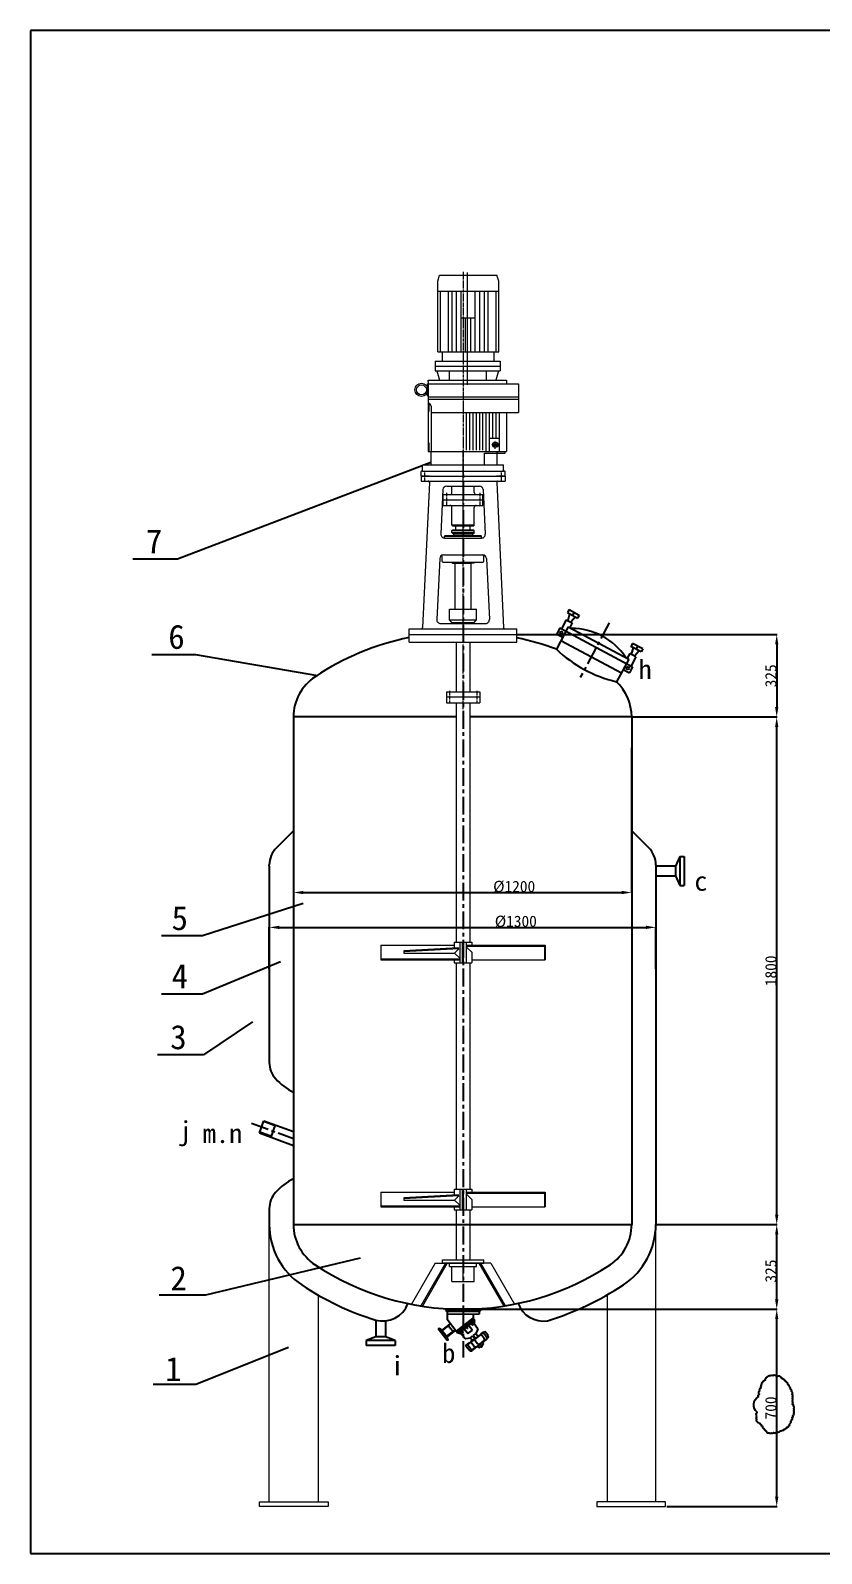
# Model space of a CAD drawing. Header units: millimetres. Extents: x -13091 to -5453, y 283 to 5687.
# Drawn here: x -13091 to -10284, y 286 to 5687 of the extents above; entities that cross this region are included whole.
import ezdxf

# ---------------------------------------------------------------- set-up
doc = ezdxf.new("R2010")
doc.units = ezdxf.units.MM
doc.set_wipeout_variables(frame=1)
for name, pattern in [('ACAD_ISO10W100', [18, 12, -3, 0, -3]), ('CENTERX2', [101.6, 63.5, -12.7, 12.7, -12.7]), ('点画线', [18, 12, -2, 2, -2])]:
    doc.linetypes.add(name, pattern=pattern)
for name, color, linetype, lineweight in [('EB0', 7, 'Continuous', 35), ('中心线', 4, 'ACAD_ISO10W100', 18), ('中心线层', 1, '点画线', 18), ('细实线层', 7, 'Continuous', 18)]:
    doc.layers.add(name, color=color, linetype=linetype, lineweight=lineweight)
for name, color, linetype in [('图层1', 2, 'Continuous'), ('点划线', 1, 'CENTERX2'), ('细实线', 7, 'Continuous')]:
    doc.layers.add(name, color=color, linetype=linetype)
doc.dimstyles.new('ISO-25', dxfattribs={"dimtxt": 40, "dimasz": 35, "dimexe": 1.25, "dimexo": 0.625, "dimtad": 1, "dimtxsty": 'Standard', "dimcen": 2.5, "dimadec": 0, "dimazin": 0, "dimtfac": 1, "dimtmove": 0, "dimatfit": 3, "dimfxl": 0, "dimarcsym": 0})
pattern_1 = [(294.605025, (2215.4328, 1975.408), (0.72167718, 0.33048618), [])]

# ---------------------------------------------------------------- blocks, each defined once
blk = doc.blocks.new('*D26')
at = {"color": 0, "lineweight": -2, "transparency": 16777216}
for p, q in [((-12243.6, 2357.9), (-12243.6, 2507.9)), ((-12208.6, 2506.6), (-10907.1, 2506.6)), ((-10872.1, 2360), (-10872.1, 2507.9))]:
    blk.add_line(p, q, dxfattribs=at)
at = {"color": 0, "transparency": 16777216}
for points in [[(-12208.6, 2512.5), (-12208.6, 2500.8), (-12243.6, 2506.6)], [(-10907.1, 2512.5), (-10907.1, 2500.8), (-10872.1, 2506.6)]]:
    blk.add_solid(points, dxfattribs=at)
at = {"layer": 'Defpoints', "color": 0, "transparency": 16777216}
for p in [(-10872.1, 2506.6), (-12243.6, 2357.2), (-10872.1, 2359.4)]:
    blk.add_point(p, dxfattribs=at)
at = {"color": 0, "transparency": 16777216, "insert": (-11368.9, 2527.3), "char_height": 40, "attachment_point": 5}
blk.add_mtext('%%C1300', dxfattribs=at)
blk = doc.blocks.new('*D27')
at = {"color": 0, "lineweight": -2, "transparency": 16777216}
for p, q in [((-10957.8, 3143.8), (-10957.8, 2629)), ((-12157.9, 2748.3), (-12157.9, 2629)), ((-12122.9, 2630.3), (-10992.8, 2630.3))]:
    blk.add_line(p, q, dxfattribs=at)
at = {"color": 0, "transparency": 16777216}
for points in [[(-12122.9, 2636.1), (-12122.9, 2624.5), (-12157.9, 2630.3)], [(-10992.8, 2636.1), (-10992.8, 2624.5), (-10957.8, 2630.3)]]:
    blk.add_solid(points, dxfattribs=at)
at = {"layer": 'Defpoints', "color": 0, "transparency": 16777216}
for p in [(-10957.8, 3144.4), (-12157.9, 2748.9), (-10957.8, 2630.3)]:
    blk.add_point(p, dxfattribs=at)
at = {"color": 0, "transparency": 16777216, "insert": (-11374.7, 2650.9), "char_height": 40, "attachment_point": 5}
blk.add_mtext('%%C1200', dxfattribs=at)
blk = doc.blocks.new('*D25')
at = {"color": 0, "lineweight": -2, "transparency": 16777216}
for p, q in [((-11364.6, 3544.7), (-10441.8, 3544.7)), ((-10443, 3509.7), (-10443, 3287.6)), ((-10956.1, 3252.6), (-10441.8, 3252.6))]:
    blk.add_line(p, q, dxfattribs=at)
at = {"color": 0, "transparency": 16777216}
for points in [[(-10448.9, 3509.7), (-10437.2, 3509.7), (-10443, 3544.7)], [(-10448.9, 3287.6), (-10437.2, 3287.6), (-10443, 3252.6)]]:
    blk.add_solid(points, dxfattribs=at)
at = {"layer": 'Defpoints', "color": 0, "transparency": 16777216}
for p in [(-11365.2, 3544.7), (-10956.7, 3252.6), (-10443, 3252.6)]:
    blk.add_point(p, dxfattribs=at)
at = {"color": 0, "transparency": 16777216, "insert": (-10463.7, 3398.6), "char_height": 40, "attachment_point": 5, "rotation": 90}
blk.add_mtext('325', dxfattribs=at)
blk = doc.blocks.new('*D28')
at = {"color": 0, "lineweight": -2, "transparency": 16777216}
for p, q in [((-10957.2, 3252.6), (-10441.8, 3252.6)), ((-10443, 1487.7), (-10443, 3217.6)), ((-10871.5, 1452.7), (-10441.8, 1452.7))]:
    blk.add_line(p, q, dxfattribs=at)
at = {"color": 0, "transparency": 16777216}
for points in [[(-10448.9, 3217.6), (-10437.2, 3217.6), (-10443, 3252.6)], [(-10448.9, 1487.7), (-10437.2, 1487.7), (-10443, 1452.7)]]:
    blk.add_solid(points, dxfattribs=at)
at = {"layer": 'Defpoints', "color": 0, "transparency": 16777216}
for p in [(-10957.8, 3252.6), (-10443, 3252.6), (-10872.1, 1452.7)]:
    blk.add_point(p, dxfattribs=at)
at = {"color": 0, "transparency": 16777216, "insert": (-10463.7, 2352.6), "char_height": 40, "attachment_point": 5, "rotation": 90}
blk.add_mtext('1800', dxfattribs=at)
blk = doc.blocks.new('*D29')
at = {"color": 0, "lineweight": -2, "transparency": 16777216}
for p, q in [((-10872, 1452.7), (-10441.8, 1452.7)), ((-10443, 1187.7), (-10443, 1417.7)), ((-11557.2, 1152.7), (-10441.8, 1152.7))]:
    blk.add_line(p, q, dxfattribs=at)
at = {"color": 0, "transparency": 16777216}
for points in [[(-10448.9, 1417.7), (-10437.2, 1417.7), (-10443, 1452.7)], [(-10448.9, 1187.7), (-10437.2, 1187.7), (-10443, 1152.7)]]:
    blk.add_solid(points, dxfattribs=at)
at = {"layer": 'Defpoints', "color": 0, "transparency": 16777216}
for p in [(-10872.6, 1452.7), (-10443, 1452.7), (-11557.8, 1152.7)]:
    blk.add_point(p, dxfattribs=at)
at = {"color": 0, "transparency": 16777216, "insert": (-10463.7, 1288.1), "char_height": 40, "attachment_point": 5, "rotation": 90}
blk.add_mtext('325', dxfattribs=at)
blk = doc.blocks.new('*X44')
at = {"layer": 'EB0', "linetype": 'Continuous', "lineweight": 18}
for p, q in [((-112.5, 444.2), (149.4, 444.2)), ((-112.5, 444.2), (-112.5, 424.6)), ((149.4, 444.2), (149.4, 424.6)), ((-112.5, 424.6), (149.4, 424.6)), ((-112.5, 424.6), (-112.5, 404.9)), ((-112.5, 404.9), (149.4, 404.9)), ((-106.4, 404.9), (-95.4, 368.4)), ((-56.3, 404.9), (-56.3, 368.4)), ((93.1, 404.9), (93.1, 368.4)), ((143.3, 404.9), (132.3, 368.4)), ((149.4, 424.6), (149.4, 404.9))]:
    blk.add_line(p, q, dxfattribs=at)
at = {"layer": '中心线层'}
blk.add_line((0, 805.4), (0, -17), dxfattribs=at)
at = {"layer": '中心线层', "linetype": 'Continuous', "lineweight": 18}
for p, q in [((18.4, 349.1), (18.4, 802.3)), ((18.4, 401), (18.4, 448.2))]:
    blk.add_line(p, q, dxfattribs=at)
at = {"layer": '中心线层', "linetype": '点画线', "lineweight": 18}
for p, q in [((130, 90.5), (130, 123.1)), ((0, 20.7), (0, 85.3)), ((146.3, 106.8), (113.7, 106.8)), ((0, -5.2), (0, 31)), ((0, -5.2), (0, 23.9))]:
    blk.add_line(p, q, dxfattribs=at)
at = {"layer": '细实线层', "linetype": 'Continuous', "lineweight": 18}
for p, q in [((-102.2, 767.8), (-94.7, 792.4)), ((-102.2, 482.8), (-102.2, 767.8)), ((-94.7, 792.4), (137.1, 792.4)), ((144.6, 767.8), (137.1, 792.4)), ((144.6, 482.8), (144.6, 767.8)), ((-102.2, 726.9), (144.6, 726.9)), ((-90.9, 648.1), (-90.9, 726.9)), ((-90.9, 500), (-90.9, 726.9)), ((-58.8, 482.8), (-58.8, 726.9)), ((-44.1, 482.8), (-44.1, 726.9)), ((-26, 482.8), (-26, 726.9)), ((-7.1, 482.8), (-7.1, 726.9)), ((49.6, 482.8), (49.6, 726.9)), ((68.4, 482.8), (68.4, 726.9)), ((86.6, 482.8), (86.6, 726.9)), ((101.2, 482.8), (101.2, 726.9)), ((133.4, 482.8), (133.4, 726.9)), ((-7.1, 619.1), (49.6, 619.1)), ((10.3, 482.8), (10.3, 619.1)), ((32.1, 482.8), (32.1, 619.1)), ((-90.9, 482.8), (-90.9, 510.8)), ((-112.5, 444.2), (0, 444.2)), ((-102.2, 482.8), (144.6, 482.8)), ((-83.5, 444.2), (-83.5, 482.8)), ((0, 444.2), (149.4, 444.2)), ((125.9, 444.2), (125.9, 482.8)), ((-141.3, 361.9), (-141.3, 368.4))]:
    blk.add_line(p, q, dxfattribs=at)
at = {"layer": '细实线层'}
for p, q in [((-144, 352.4), (-141.3, 354.8)), ((-144, 305.1), (-144, 352.4)), ((-141.3, 368.4), (175.8, 368.4)), ((-141.3, 361.9), (-141.3, 80.2)), ((-141.3, 353.3), (0, 353.3)), ((0, 353.3), (224, 353.3)), ((175.8, 368.4), (175.8, 353.3)), ((224, 353.3), (224, 237.6)), ((-141.3, 303), (-144, 305.1)), ((-141.3, 300.1), (224, 300.1)), ((-141.3, 291.5), (224, 291.5)), ((-136.7, 242.4), (-136.7, 273.3)), ((-129.2, 262.2), (-129.2, 80.2)), ((-141.3, 242.4), (-136.7, 242.4)), ((-129.2, 237.6), (224, 237.6)), ((13.4, 85.5), (13.4, 237.6)), ((26.9, 85.5), (26.9, 237.6)), ((40.3, 85.5), (40.3, 237.6)), ((53.7, 85.5), (53.7, 237.6)), ((67.2, 85.5), (67.2, 237.6)), ((80.6, 85.5), (80.6, 237.6)), ((94.1, 80.2), (94.1, 237.6)), ((107.5, 80.2), (107.5, 237.6)), ((121, 133.8), (121, 237.6)), ((134.4, 133.8), (134.4, 237.6)), ((147.8, 80.2), (147.8, 237.6)), ((175.8, 237.6), (175.8, 80.2)), ((107.5, 133.8), (147.8, 133.8)), ((-136.7, 113), (-141.3, 113)), ((-141.3, 80.2), (175.8, 80.2)), ((-136.7, 80.9), (-136.7, 113)), ((-129.5, 25.8), (-129.5, 80.2)), ((-96.4, 80.2), (96.6, 80.2)), ((86.2, 72.3), (170.9, 72.3)), ((86.2, 25.8), (86.2, 72.3)), ((137.9, 25.8), (137.9, 80.2)), ((170.9, 72.3), (170.9, 80.2)), ((-163.7, 0), (-163.7, 25.8)), ((-163.7, 25.8), (163.7, 25.8)), ((-163.7, 0), (0, 0)), ((-137.9, 25.8), (137.9, 25.8)), ((0, 0), (163.7, 0)), ((163.7, 0), (163.7, 25.8))]:
    blk.add_line(p, q, dxfattribs=at)
for centre, radius in [((-168, 328.7), 26.7), ((-168, 328.7), 19.9), ((130, 106.8), 11.1), ((130, 106.8), 5.89), ((130, 106.8), 5.89)]:
    blk.add_circle(centre, radius, dxfattribs=at)
blk.add_arc((-141.3, 262.2), 12.1, 0, 90, dxfattribs=at)
blk = doc.blocks.new('*D45')
at = {"layer": 'Defpoints', "color": 0, "transparency": 16777216}
for p in [(-11616.1, 1152.7), (-10443, 1152.7), (-10833.8, 452.7)]:
    blk.add_point(p, dxfattribs=at)
at = {"layer": '细实线', "color": 0, "linetype": 'Continuous', "lineweight": -2, "transparency": 16777216}
for p, q in [((-11615.5, 1152.7), (-10441.8, 1152.7)), ((-10443, 487.7), (-10443, 1117.7)), ((-10833.2, 452.7), (-10441.8, 452.7))]:
    blk.add_line(p, q, dxfattribs=at)
at = {"layer": '细实线', "color": 0, "transparency": 16777216}
for points in [[(-10448.9, 1117.7), (-10437.2, 1117.7), (-10443, 1152.7)], [(-10448.9, 487.7), (-10437.2, 487.7), (-10443, 452.7)]]:
    blk.add_solid(points, dxfattribs=at)
at = {"layer": '细实线', "color": 0, "transparency": 16777216, "insert": (-10463.7, 802.7), "char_height": 40, "attachment_point": 5, "rotation": 90}
blk.add_mtext('700', dxfattribs=at)
blk = doc.blocks.new('_None')
blk = doc.blocks.new('A$C515A5597')
at = {"linetype": 'ByBlock'}
h = blk.add_hatch(color=0, dxfattribs=at)
h.paths.add_polyline_path([(66.3, 180.1), (68.8, 177.8), (76.6, 186.1), (74.1, 188.5)])
h.paths.add_polyline_path([(102.7, 219.2), (105.2, 216.8), (113.1, 225.2), (110.6, 227.5)])
h = blk.add_hatch(dxfattribs=at)
h.set_pattern_fill('ANSI31', color=0, scale=0.25, angle=-110.395, style=0)
h.set_pattern_definition(pattern_1)
edge = h.paths.add_edge_path()
edge.add_line((2.7, 180), (4.3, 178.5))
edge.add_line((4.3, 178.5), (24, 199.6))
edge.add_spline(control_points=[(24, 199.6), (24, 199.6), (23.5, 200.2), (22.8, 200.6), (22.2, 201)], knot_values=[66.304817, 66.304817, 66.304817, 66.304817, 66.606782, 70.531321, 70.531321, 70.531321, 70.531321], degree=3, periodic=0)
edge.add_line((22.2, 201), (2.7, 180))
h = blk.add_hatch(dxfattribs=at)
h.set_pattern_fill('ANSI31', color=0, scale=0.25, angle=-110.395, style=0)
h.set_pattern_definition(pattern_1)
edge = h.paths.add_edge_path()
edge.add_line((23.2, 160.9), (24.8, 159.4))
edge.add_line((24.8, 159.4), (46.5, 182.6))
edge.add_spline(control_points=[(46.5, 182.6), (45.5, 182.6), (44.4, 182.5), (43.4, 182.6)], knot_values=[8.507226, 8.507226, 8.507226, 8.507226, 13.943445, 13.943445, 13.943445, 13.943445], degree=3, periodic=0)
edge.add_line((43.4, 182.6), (23.2, 160.9))
at = {"color": 0, "linetype": 'ByBlock'}
for p, q in [((127.8, 275.5), (3.4, 254.9)), ((4, 251.4), (128.3, 272.4)), ((10.8, 249.1), (122.7, 268.1)), ((124.6, 256.9), (12.6, 238)), ((60.9, 177.8), (15.7, 220)), ((54.2, 184), (105.8, 239.3)), ((57.6, 180.9), (109.1, 236.2)), ((112.5, 233), (60.9, 177.8)), ((89.3, 221.6), (92.6, 218.5)), ((96, 215.5), (106.4, 226.6)), ((110.6, 227.5), (102.7, 219.2)), ((103.4, 253.3), (105.8, 239.3)), ((105.2, 216.8), (113.1, 225.2)), ((105.8, 239.3), (112.5, 233)), ((112.1, 221.3), (126.9, 207.5)), ((28.7, 207.9), (2.7, 180)), ((2.7, 180), (24.8, 159.4)), ((24, 199.6), (4.3, 178.5)), ((43.4, 182.6), (23.2, 160.9)), ((50.8, 187.2), (24.8, 159.4)), ((66.3, 180.1), (74.1, 188.5)), ((77.3, 195.4), (66.9, 184.3)), ((76.6, 186.1), (68.8, 177.8)), ((70.8, 201.7), (74.1, 198.6)), ((72.6, 178.9), (87.4, 165.1)), ((93.1, 185), (81.8, 195.6)), ((91.6, 164.3), (107.5, 169.8)), ((96.2, 210.9), (107.5, 200.4)), ((96.7, 138.5), (154.1, 200)), ((107.6, 195.9), (97.7, 185.2)), ((107.5, 169.8), (114.9, 177.7)), ((107.5, 169.8), (116.2, 161.6)), ((111.3, 156.4), (120.7, 166.4)), ((114.9, 177.7), (124.3, 168.9)), ((116.2, 179.2), (123.7, 187.1)), ((116.2, 179.2), (125.7, 170.4)), ((121.8, 166.5), (135.5, 153.7)), ((138.2, 183.8), (121.9, 166.3)), ((128, 203.3), (123.7, 187.1)), ((123.7, 187.1), (133.1, 178.3)), ((138.2, 183.8), (138.6, 183.4)), ((142.2, 189.5), (148, 195.8)), ((142.2, 188.3), (155.9, 175.6)), ((142.3, 151.7), (158.4, 168.9)), ((149.2, 195.8), (162.8, 183)), ((167.5, 187.5), (154.1, 200)), ((156.3, 164.3), (163.2, 171.7)), ((165.3, 176.3), (167.8, 179)), ((96.1, 140.2), (105, 149.7)), ((96.2, 139), (109.8, 126.3)), ((101.6, 143.8), (115, 131.2)), ((106.1, 149.7), (106.7, 149.2)), ((111.3, 155.3), (125, 142.5)), ((123.6, 129.3), (121.1, 126.7)), ((123.5, 131.5), (131.9, 140.5)), ((123.6, 129.3), (131, 137.3)), ((136.3, 142.9), (146.8, 154.1)), ((142.6, 138.7), (137.2, 143.8)), ((141.9, 139.4), (156.3, 154.9)), ((157.1, 154.2), (142.6, 138.7)), ((157.1, 154.2), (151.9, 159))]:
    blk.add_line(p, q, dxfattribs=at)
at = {"color": 0}
for p, q in [((128.3, 272.4), (122.7, 268.1)), ((127.8, 275.5), (128.3, 272.4)), ((3.4, 254.9), (4, 251.4)), ((4, 251.4), (10.8, 249.1)), ((10.8, 249.1), (15.7, 220)), ((122.7, 268.1), (124.6, 256.9))]:
    blk.add_line(p, q, dxfattribs=at)
for p, q in [((-8.3, 185), (-10.8, 182.3)), ((28, 146.1), (-10.8, 182.3)), ((-8.3, 185), (2.7, 180)), ((-8.3, 185), (30.6, 148.8)), ((13.7, 169.7), (24.8, 159.4)), ((30.6, 148.8), (24.8, 159.4)), ((30.6, 148.8), (28, 146.1))]:
    blk.add_line(p, q)
at = {"color": 0, "linetype": 'ByBlock'}
for points in [[(108.1, 216.9), (113.2, 222.4, 0.414214), (113.1, 225.2), (108.8, 229.2), (101, 220.8), (105.2, 216.8, 0.414214)], [(76.7, 183.3), (71.6, 177.9, -0.414214), (68.8, 177.8), (64.5, 181.7), (72.4, 190.1), (76.6, 186.1, -0.414214)]]:
    blk.add_lwpolyline(points, format="xyb", close=True, dxfattribs=at)
blk.add_lwpolyline([(153.5, 145.6), (151.1, 143), (148.7, 145.2), (151.1, 147.8)], close=True, dxfattribs=at)
blk.add_circle((90.4, 201.9), 1.2, dxfattribs=at)
for centre, radius, start, end in [((79.7, 193.2), 3.2, 46.9648, 136.9648), ((90.1, 168.1), 4, 226.9648, 291.589), ((95.3, 187.4), 3.2, 226.9648, 316.9648), ((98.4, 213.3), 3.2, 136.9648, 226.9648), ((105.3, 198.1), 3.2, 316.9648, 46.9648), ((121.3, 165.9), 0.8, 46.9648, 136.9648), ((124.2, 204.6), 4, 342.3406, 46.9648), ((142.8, 188.9), 0.8, 136.9648, 226.9648), ((148.6, 195.2), 0.8, 46.9648, 136.9648), ((150.4, 169.7), 8, 280.1169, 316.9648), ((150.4, 169.7), 8, 316.9648, 46.9648), ((157.4, 177.2), 8, 316.9648, 46.9648), ((163.4, 183.1), 6, 316.9648, 46.9648), ((96.7, 139.6), 0.8, 136.9648, 226.9648), ((105.6, 149.1), 0.8, 46.9648, 136.9648), ((115.3, 132.1), 8, 226.9648, 316.9648), ((111.9, 155.9), 0.8, 136.9648, 226.9648), ((119.1, 135.6), 6, 226.9648, 316.9648), ((117.8, 134.8), 8, 316.9648, 353.8127), ((130.5, 148.4), 8, 226.9648, 316.9648), ((128, 139.5), 3.83, 323.6899, 11.8357), ((140.9, 159.6), 8, 226.9648, 316.9648), ((143.7, 156.4), 3.83, 323.6899, 11.8357), ((153.3, 160.5), 2, 136.9648, 226.9648)]:
    blk.add_arc(centre, radius, start, end, dxfattribs=at)
blk.add_open_spline([(46.5, 182.6), (44.8, 182.6), (39.4, 181.9), (35.9, 189.8), (27.6, 192.8), (25.4, 198.7), (22.8, 200.6), (22.2, 201)], degree=3, knots=[8.507226, 8.507226, 8.507226, 8.507226, 17.7833, 34.239815, 53.170281, 66.606782, 70.531321, 70.531321, 70.531321, 70.531321], dxfattribs=at)

msp = doc.modelspace()

# ---------------------------------------------------------------- linework, layer by layer
for p, q in [((-13091.3, 5686.853), (-13091.3, 286.467)), ((-5453.612, 5686.853), (-13091.3, 5686.853)), ((-11180.128, 3633.378), (-11185.786, 3622.768)), ((-11185.786, 3622.768), (-11149.764, 3603.559)), ((-11178.574, 3618.768), (-11184.701, 3594.638)), ((-11180.128, 3633.378), (-11144.106, 3614.169)), ((-11162.117, 3623.774), (-11167.775, 3613.164)), ((-11182.674, 3572.296), (-11224.797, 3492.703)), ((-11212.429, 3568.209), (-11223.881, 3546.733)), ((-11212.429, 3568.209), (-10954.307, 3430.563)), ((-11189.949, 3597.436), (-11207.061, 3565.346)), ((-11189.949, 3597.436), (-11168.479, 3585.987)), ((-11182.674, 3572.296), (-10967.973, 3457.805)), ((-11168.479, 3585.987), (-11177.307, 3569.433)), ((-11157.04, 3607.439), (-11173.727, 3588.786)), ((-11144.106, 3614.169), (-11149.764, 3603.559)), ((-11223.881, 3546.733), (-11202.411, 3535.284)), ((-11208.768, 3523.362), (-10994.068, 3408.871)), ((-10954.673, 3513.192), (-10960.328, 3502.58)), ((-10918.645, 3493.994), (-10954.673, 3513.192)), ((-10967.973, 3457.805), (-11012.117, 3377.8)), ((-10964.483, 3477.246), (-10973.323, 3460.658)), ((-10943.01, 3465.804), (-10964.483, 3477.246)), ((-10924.3, 3483.382), (-10960.328, 3502.58)), ((-10943.01, 3465.804), (-10960.132, 3433.67)), ((-10953.051, 3498.702), (-10959.234, 3474.449)), ((-10931.641, 3487.139), (-10948.259, 3468.601)), ((-10936.659, 3503.593), (-10942.314, 3492.981)), ((-10918.645, 3493.994), (-10924.3, 3483.382)), ((-10987.71, 3420.793), (-10965.759, 3409.088)), ((-10954.307, 3430.563), (-10965.759, 3409.088)), ((-11580.26, 3253.156), (-12157.866, 3253.156)), ((-10957.782, 3253.156), (-11531.982, 3253.156)), ((-10957.781, 3252.588), (-10957.781, 2211.294)), ((-12157.839, 2934.378), (-12157.831, 2849.533)), ((-12157.831, 2849.533), (-12218.48, 2788.883)), ((-10957.781, 2849.497), (-10897.168, 2788.883)), ((-10787.275, 2757.682), (-10770.985, 2758.217)), ((-10787.275, 2757.682), (-10787.275, 2654.817)), ((-10770.985, 2758.217), (-10770.985, 2655.352)), ((-10872.061, 2728.27), (-10872.061, 1468.619)), ((-12243.587, 2689.105), (-12243.587, 2413.096)), ((-10872.061, 2689.105), (-10802.374, 2689.105)), ((-10787.275, 2654.817), (-10770.985, 2655.352)), ((-11264.328, 2391.5), (-11264.328, 2443.798)), ((-12243.587, 2413.096), (-12243.587, 2027.164)), ((-10957.781, 2211.294), (-10957.781, 1606.99)), ((-12157.748, 1920.875), (-12157.731, 1731.006)), ((-12262.531, 1821.086), (-12157.735, 1782.425)), ((-12278.548, 1777.656), (-12157.731, 1733.096)), ((-12157.867, 1731.084), (-12157.867, 1650.635)), ((-12157.867, 1650.635), (-12157.867, 1589.846)), ((-12157.867, 1624.134), (-12157.867, 1453.261)), ((-11264.328, 1515.538), (-11264.328, 1567.836)), ((-10957.781, 1606.99), (-10957.781, 1453.261)), ((-12243.587, 1509.675), (-12243.587, 1460.94)), ((-12243.587, 1468.619), (-12243.587, 1453.261)), ((-10872.061, 1468.619), (-10872.061, 1453.261)), ((-12157.867, 1452.693), (-10957.781, 1453.261)), ((-11865.649, 1113.885), (-11865.649, 1054.983)), ((-11831.36, 1111.23), (-11831.36, 1054.983)), ((-11899.937, 1041.335), (-11899.937, 1023.668)), ((-11797.072, 1041.335), (-11899.937, 1041.335)), ((-11797.072, 1041.335), (-11797.072, 1023.668)), ((-11797.072, 1023.668), (-11899.937, 1023.668)), ((-13091.3, 286.467), (-5453.612, 286.467))]:
    msp.add_line(p, q)
at = {"color": 0, "lineweight": 9}
for p, q in [((-12278.424, 469.395), (-12034.575, 469.395)), ((-12278.424, 452.673), (-12278.424, 469.395)), ((-12034.575, 452.673), (-12278.424, 452.673)), ((-12034.575, 469.395), (-12034.575, 452.673)), ((-10837.224, 469.395), (-11081.073, 469.395)), ((-11081.073, 469.395), (-11081.073, 452.673)), ((-11081.073, 452.673), (-10837.224, 452.673)), ((-10837.224, 452.673), (-10837.224, 469.395))]:
    msp.add_line(p, q, dxfattribs=at)
for points in [[(-12243.587, 469.395), (-12243.587, 1468.619)], [(-10872.061, 469.395), (-10872.061, 1468.619)], [(-12070.805, 1203.335), (-12070.805, 469.395)], [(-11044.843, 1203.335), (-11044.843, 469.395)]]:
    msp.add_lwpolyline(points, dxfattribs=at)
for centre in [(-11207.308, 3551.361), (-10971.137, 3425.422)]:
    msp.add_circle(centre, 4.866)
for centre, radius, start, end in [((-11170.086, 3337.325), 229.136, 33.453082, 90.408797), ((-11557.824, 2605.966), 947.211, 101.522857, 123.537744), ((-11557.824, 2605.966), 947.211, 69.415589, 78.266822), ((-10906.692, 3827.223), 461.622, 226.440809, 256.79837), ((-11986.426, 3252.588), 171.441, 123.537744, 180), ((-11129.222, 3252.588), 171.441, 0, 46.91628), ((-12157.867, 2728.27), 85.72, 135, 180), ((-10957.781, 2728.27), 85.72, 0, 45), ((-11986.426, 1453.261), 257.161, 180, 236.462256), ((-11986.426, 1453.261), 171.441, 180, 236.462256), ((-11129.222, 1453.261), 171.441, 303.537744, 0), ((-11129.222, 1453.261), 257.161, 303.537744, 0), ((-11557.824, 2099.882), 947.211, 236.462256, 303.537744), ((-11557.824, 2099.882), 1032.931, 236.462256, 252.66183), ((-11557.824, 2099.882), 1032.931, 286.939224, 303.537744)]:
    msp.add_arc(centre, radius, start, end)
at = {"layer": 'EB0', "linetype": 'Continuous', "lineweight": 18}
for p, q in [((-11704.027, 4124.018), (-11705.343, 4122.701)), ((-11705.343, 4107.779), (-11705.343, 4122.701)), ((-11705.343, 4107.779), (-11704.027, 4106.463)), ((-11705.343, 4106.463), (-11406.899, 4106.463)), ((-11705.343, 4106.463), (-11705.343, 4088.907)), ((-11674.621, 4124.018), (-11704.027, 4124.018)), ((-11674.621, 4106.463), (-11704.027, 4106.463)), ((-11408.216, 4124.018), (-11681.938, 4124.018)), ((-11408.216, 4106.463), (-11437.621, 4106.463)), ((-11406.899, 4122.701), (-11408.216, 4124.018)), ((-11406.899, 4107.779), (-11408.216, 4106.463)), ((-11406.899, 4107.779), (-11406.899, 4122.701)), ((-11406.899, 4106.463), (-11406.899, 4088.907)), ((-11705.343, 4088.907), (-11556.121, 4088.907)), ((-11675.438, 4084.309), (-11700.01, 3569.931)), ((-11627.396, 4058.813), (-11634.944, 3900.813)), ((-11614.245, 4071.352), (-11497.998, 4071.352)), ((-11595.621, 4071.352), (-11516.621, 4071.352)), ((-11595.621, 4048.529), (-11595.621, 4071.352)), ((-11556.121, 4088.907), (-11406.899, 4088.907)), ((-11516.621, 4048.529), (-11516.621, 4071.352)), ((-11484.846, 4058.813), (-11477.298, 3900.813)), ((-11436.805, 4084.309), (-11412.232, 3569.931)), ((-11626.343, 4022.196), (-11626.343, 4041.507)), ((-11626.343, 4041.507), (-11485.899, 4041.507)), ((-11626.343, 4002.885), (-11626.343, 4022.196)), ((-11626.343, 4022.196), (-11485.899, 4022.196)), ((-11626.343, 4002.885), (-11485.899, 4002.885)), ((-11485.899, 4022.196), (-11485.899, 4041.507)), ((-11485.899, 4002.885), (-11485.899, 4022.196)), ((-11595.621, 3932.663), (-11595.621, 3995.863)), ((-11516.621, 3932.663), (-11516.621, 3995.863)), ((-11621.954, 3894.041), (-11619.321, 3896.674)), ((-11621.954, 3887.018), (-11621.954, 3894.041)), ((-11621.954, 3894.041), (-11490.288, 3894.041)), ((-11619.321, 3896.674), (-11492.921, 3896.674)), ((-11595.621, 3932.663), (-11593.866, 3930.907)), ((-11516.621, 3932.663), (-11595.621, 3932.663)), ((-11595.621, 3913.363), (-11592.988, 3915.996)), ((-11595.621, 3906.34), (-11595.621, 3913.363)), ((-11516.621, 3913.363), (-11595.621, 3913.363)), ((-11595.621, 3906.34), (-11592.988, 3903.707)), ((-11516.621, 3906.34), (-11595.621, 3906.34)), ((-11593.866, 3930.907), (-11518.377, 3930.907)), ((-11592.988, 3915.996), (-11519.255, 3915.996)), ((-11592.988, 3903.707), (-11519.255, 3903.707)), ((-11589.479, 3901.952), (-11587.724, 3903.707)), ((-11589.479, 3901.952), (-11589.479, 3896.674)), ((-11589.479, 3901.952), (-11522.768, 3901.952)), ((-11587.724, 3903.707), (-11556.124, 3903.707)), ((-11581.577, 3915.996), (-11581.577, 3930.907)), ((-11524.524, 3903.707), (-11556.124, 3903.707)), ((-11530.666, 3915.996), (-11530.666, 3930.907)), ((-11522.768, 3901.952), (-11524.524, 3903.707)), ((-11522.768, 3901.952), (-11522.768, 3896.674)), ((-11516.621, 3913.363), (-11519.255, 3915.996)), ((-11516.621, 3906.34), (-11519.255, 3903.707)), ((-11516.621, 3932.663), (-11518.377, 3930.907)), ((-11516.621, 3906.34), (-11516.621, 3913.363)), ((-11492.921, 3896.674), (-11490.288, 3894.041)), ((-11490.288, 3887.018), (-11490.288, 3894.041)), ((-11621.793, 3887.018), (-11490.45, 3887.018)), ((-11639.054, 3814.791), (-11649.411, 3597.98)), ((-11629.854, 3804.507), (-11629.854, 3826.722)), ((-11629.854, 3804.507), (-11627.221, 3801.874)), ((-11627.221, 3801.874), (-11485.021, 3801.874)), ((-11625.902, 3827.33), (-11486.34, 3827.33)), ((-11595.624, 3801.874), (-11595.624, 3799.252)), ((-11595.624, 3799.252), (-11593.868, 3797.496)), ((-11595.624, 3799.252), (-11516.624, 3799.252)), ((-11593.868, 3797.496), (-11556.124, 3797.496)), ((-11584.649, 3634.684), (-11584.649, 3797.496)), ((-11584.649, 3797.496), (-11527.593, 3797.496)), ((-11518.379, 3797.496), (-11556.124, 3797.496)), ((-11527.593, 3634.684), (-11527.593, 3797.496)), ((-11516.624, 3799.252), (-11518.379, 3797.496)), ((-11516.624, 3801.874), (-11516.624, 3799.252)), ((-11485.021, 3801.874), (-11482.388, 3804.507)), ((-11482.388, 3804.507), (-11482.388, 3826.722)), ((-11473.189, 3814.791), (-11462.832, 3597.98)), ((-11604.399, 3597.334), (-11604.399, 3634.684)), ((-11604.399, 3634.684), (-11507.843, 3634.684)), ((-11507.843, 3597.334), (-11507.843, 3634.684)), ((-11747.038, 3544.685), (-11747.038, 3565.752)), ((-11747.038, 3565.752), (-11556.121, 3565.752)), ((-11636.259, 3584.185), (-11475.983, 3584.185)), ((-11595.621, 3587.749), (-11604.399, 3597.334)), ((-11604.399, 3597.334), (-11507.843, 3597.334)), ((-11595.621, 3584.185), (-11595.621, 3587.749)), ((-11595.621, 3587.749), (-11516.621, 3587.749)), ((-11595.621, 3584.185), (-11516.621, 3584.185)), ((-11556.121, 3565.752), (-11365.205, 3565.752)), ((-11516.621, 3587.749), (-11507.843, 3597.334)), ((-11516.621, 3584.185), (-11516.621, 3587.749)), ((-11365.205, 3544.685), (-11365.205, 3565.752)), ((-11747.038, 3544.685), (-11365.205, 3544.685))]:
    msp.add_line(p, q, dxfattribs=at)
at = {"layer": 'EB0', "color": 7, "linetype": 'Continuous', "lineweight": 18}
for p, q in [((-11655.231, 1316.377), (-11739.584, 1170.274)), ((-11617.889, 1316.377), (-11705.699, 1164.286)), ((-11612.344, 1316.377), (-11700.61, 1163.496)), ((-11655.231, 1316.377), (-11482.788, 1316.377)), ((-11629.455, 1316.377), (-11629.455, 1328.377)), ((-11629.455, 1328.377), (-11482.788, 1328.377)), ((-11457.011, 1316.377), (-11629.455, 1316.377)), ((-11603.689, 1304.377), (-11603.689, 1316.377)), ((-11603.689, 1304.377), (-11508.553, 1304.377)), ((-11596.121, 1251.044), (-11596.121, 1304.377)), ((-11516.121, 1251.044), (-11516.121, 1304.377)), ((-11508.553, 1304.377), (-11508.553, 1316.377)), ((-11499.898, 1316.377), (-11411.911, 1163.978)), ((-11494.353, 1316.377), (-11406.831, 1164.784)), ((-11482.788, 1316.377), (-11482.788, 1328.377)), ((-11457.011, 1316.377), (-11373.007, 1170.877)), ((-11596.121, 1251.044), (-11516.121, 1251.044))]:
    msp.add_line(p, q, dxfattribs=at)
at = {"layer": 'EB0', "linetype": 'Continuous', "lineweight": 18}
for centre, radius, start, end in [((-11679.822, 4084.518), 4.389, 357.26502, 90), ((-11614.245, 4058.185), 13.167, 90, 177.26502), ((-11497.998, 4058.185), 13.167, 2.73498, 90), ((-11432.421, 4084.518), 4.389, 90, 182.73498), ((-11602.643, 4048.529), 7.022, 270, 360), ((-11602.643, 3995.863), 7.022, 0, 90), ((-11509.599, 4048.529), 7.022, 180, 270), ((-11509.599, 3995.863), 7.022, 90, 180), ((-11621.793, 3900.185), 13.167, 177.26502, 270), ((-11490.45, 3900.185), 13.167, 270, 2.73498), ((-11625.902, 3814.163), 13.167, 90, 177.26502), ((-11486.34, 3814.163), 13.167, 2.73498, 90), ((-11704.394, 3570.141), 4.389, 270, 357.26502), ((-11636.259, 3597.352), 13.167, 177.26502, 270), ((-11475.983, 3597.352), 13.167, 270, 2.73498), ((-11407.849, 3570.141), 4.389, 182.73498, 270)]:
    msp.add_arc(centre, radius, start, end, dxfattribs=at)
at = {"layer": '中心线', "color": 1}
msp.add_line((-11556.121, 3261.814), (-11556.121, 4249.313), dxfattribs=at)
at = {"layer": '中心线层'}
for p, q in [((-11692.177, 4087.48), (-11692.177, 4127.489)), ((-11420.066, 4087.109), (-11420.066, 4131.792)), ((-11615.249, 4047.704), (-11615.249, 3997.308)), ((-11496.993, 4047.704), (-11496.993, 3997.308)), ((-11604.696, 3345.948), (-11604.696, 3302.685)), ((-11507.546, 3345.948), (-11507.546, 3302.685))]:
    msp.add_line(p, q, dxfattribs=at)
at = {"layer": '中心线层', "linetype": '点画线', "lineweight": 18}
for p, q in [((-11556.121, 4131.04), (-11556.121, 4099.44)), ((-11556.121, 4131.04), (-11556.121, 4099.44)), ((-11556.121, 4086.274), (-11556.121, 4109.096)), ((-11556.121, 4086.274), (-11556.121, 4109.096)), ((-11556.121, 3901.074), (-11556.121, 4073.985)), ((-11556.121, 3542.052), (-11556.121, 3568.385)), ((-11556.121, 1249.044), (-11556.121, 1330.377))]:
    msp.add_line(p, q, dxfattribs=at)
at = {"layer": '图层1'}
msp.add_lwpolyline([(-10512.336, 774.964, -0.52056705), (-10512.336, 787.216, -0.52056705), (-10512.336, 787.216, -0.52056705), (-10507.738, 842.351, -0.52056705), (-10507.738, 842.351, -0.52056705), (-10504.673, 851.541, -0.52056705), (-10504.673, 851.541, -0.52056705), (-10503.141, 863.793, -0.52056705), (-10503.141, 863.793, -0.52056705), (-10501.608, 869.919, -0.52056705), (-10501.608, 869.919, -0.52056705), (-10498.543, 874.514, -0.52056705), (-10498.543, 874.514, -0.52056705), (-10497.01, 880.64, -0.52056705), (-10497.01, 880.64, -0.52056705), (-10495.477, 886.766, -0.52056705), (-10495.477, 886.766, -0.52056705), (-10492.412, 894.423, -0.52056705), (-10492.412, 894.423, -0.52056705), (-10487.814, 899.018, -0.52056705), (-10487.814, 899.018, -0.52056705), (-10483.216, 902.081, -0.52056705), (-10483.216, 902.081, -0.52056705), (-10480.151, 908.207, -0.52056705), (-10480.151, 908.207, -0.52056705), (-10475.553, 912.802, -0.52056705), (-10475.553, 912.802, -0.52056705), (-10470.955, 915.865, -0.52056705), (-10470.955, 915.865, -0.52056705), (-10464.825, 917.396, -0.52056705), (-10464.825, 917.396, -0.52056705), (-10457.162, 917.396, -0.52056705), (-10457.162, 917.396, -0.52056705), (-10446.433, 917.396, -0.52056705), (-10446.433, 917.396, -0.52056705), (-10440.303, 915.865, -0.52056705), (-10440.303, 915.865, -0.52056705), (-10429.574, 911.27, -0.52056705), (-10429.574, 911.27, -0.52056705), (-10424.976, 906.676, -0.52056705), (-10424.976, 906.676, -0.52056705), (-10418.846, 903.613, -0.52056705), (-10418.846, 903.613, -0.52056705), (-10414.248, 899.018, -0.52056705), (-10414.248, 899.018, -0.52056705), (-10409.65, 894.423, -0.52056705), (-10409.65, 894.423, -0.52056705), (-10405.052, 886.766, -0.52056705), (-10405.052, 886.766, -0.52056705), (-10400.454, 880.64, -0.52056705), (-10400.454, 880.64, -0.52056705), (-10397.389, 876.045, -0.52056705), (-10397.389, 876.045, -0.52056705), (-10395.857, 869.919, -0.52056705), (-10395.857, 869.919, -0.52056705), (-10391.259, 862.261, -0.52056705), (-10391.259, 862.261, -0.52056705), (-10389.726, 851.541, -0.52056705), (-10389.726, 851.541, -0.52056705), (-10388.193, 842.351, -0.52056705), (-10388.193, 842.351, -0.52056705), (-10388.193, 836.225, -0.52056705), (-10388.193, 836.225, -0.52056705), (-10388.193, 830.099, -0.52056705), (-10388.193, 830.099, -0.52056705), (-10388.193, 823.973, -0.52056705), (-10388.193, 823.973, -0.52056705), (-10388.193, 816.315, -0.52056705), (-10388.193, 816.315, -0.52056705), (-10385.128, 810.189, -0.52056705), (-10385.128, 810.189, -0.52056705), (-10383.595, 801, -0.52056705), (-10383.595, 801, -0.52056705), (-10383.595, 794.874, -0.52056705), (-10383.595, 794.874, -0.52056705), (-10383.595, 788.748, -0.52056705), (-10383.595, 788.748, -0.52056705), (-10383.595, 782.622, -0.52056705), (-10383.595, 782.622, -0.52056705), (-10386.661, 774.964, -0.52056705), (-10386.661, 774.964, -0.52056705), (-10389.726, 767.307, -0.52056705), (-10389.726, 767.307, -0.52056705), (-10391.259, 759.649, -0.52056705), (-10391.259, 759.649, -0.52056705), (-10394.324, 755.054, -0.52056705), (-10394.324, 755.054, -0.52056705), (-10395.857, 748.928, -0.52056705), (-10395.857, 748.928, -0.52056705), (-10398.922, 744.334, -0.52056705), (-10398.922, 744.334, -0.52056705), (-10401.987, 736.676, -0.52056705), (-10401.987, 736.676, -0.52056705), (-10408.118, 733.613, -0.52056705), (-10408.118, 733.613, -0.52056705), (-10412.715, 729.018, -0.52056705), (-10412.715, 729.018, -0.52056705), (-10417.313, 725.955, -0.52056705), (-10417.313, 725.955, -0.52056705), (-10423.444, 722.892, -0.52056705), (-10423.444, 722.892, -0.52056705), (-10431.107, 721.361, -0.52056705), (-10431.107, 721.361, -0.52056705), (-10440.303, 716.766, -0.52056705), (-10440.303, 716.766, -0.52056705), (-10446.433, 715.235, -0.52056705), (-10446.433, 715.235, -0.52056705), (-10454.096, 715.235, -0.52056705), (-10454.096, 715.235, -0.52056705), (-10461.76, 713.703, -0.52056705), (-10461.76, 713.703, -0.52056705), (-10469.423, 713.703, -0.52056705), (-10469.423, 713.703, -0.52056705), (-10478.619, 718.298, -0.52056705), (-10478.619, 718.298, -0.52056705), (-10481.684, 722.892, -0.52056705), (-10481.684, 722.892, -0.52056705), (-10486.282, 727.487, -0.52056705), (-10486.282, 727.487, -0.52056705), (-10492.412, 736.676, -0.52056705), (-10492.412, 736.676, -0.52056705), (-10497.01, 742.802, -0.52056705), (-10497.01, 742.802, -0.52056705), (-10501.608, 747.397, -0.52056705), (-10501.608, 747.397, -0.52056705), (-10506.206, 750.46, -0.52056705), (-10506.206, 750.46, -0.52056705), (-10512.336, 755.054, -0.52056705), (-10512.336, 755.054, -0.52056705), (-10513.869, 761.18, -0.52056705), (-10513.869, 761.18, -0.52056705), (-10513.869, 767.307, -0.52056705), (-10513.869, 767.307, -0.52056705)], format="xyb", close=True, dxfattribs=at)
at = {"layer": '点划线'}
for p, q in [((-11556.121, 4595.513), (-11556.121, 981.241)), ((-11037.088, 3586.545), (-11140.559, 3392.535)), ((-12307.215, 1812.898), (-12157.733, 1757.912))]:
    msp.add_line(p, q, dxfattribs=at)
at = {"layer": '细实线'}
for p, q in [((-12157.866, 3253.156), (-12157.866, 1922.508)), ((-10787.275, 2757.682), (-10802.374, 2723.394)), ((-12243.587, 2723.394), (-12243.587, 2728.27)), ((-12243.587, 2723.394), (-12243.587, 2689.105)), ((-10802.374, 2723.394), (-10872.061, 2723.394)), ((-10802.374, 2723.394), (-10802.374, 2689.105)), ((-10802.374, 2689.105), (-10787.275, 2654.817)), ((-12278.548, 1777.656), (-12262.531, 1821.086)), ((-12222.588, 1803.055), (-12263.602, 1818.181)), ((-12237.535, 1762.529), (-12221.517, 1805.959)), ((-12236.382, 1765.556), (-12277.422, 1780.612)), ((-11865.649, 1054.983), (-11899.937, 1041.335)), ((-11831.36, 1054.983), (-11865.649, 1054.983)), ((-11797.072, 1041.335), (-11831.36, 1054.983))]:
    msp.add_line(p, q, dxfattribs=at)
for centre, radius, start, end in [((-12158.158, 2027.275), 85.429, 179.9258, 221.636846), ((-12073.242, 2102.42), 198.821, 221.562646, 244.809113), ((-12157.867, 1509.675), 85.72, 138.437354, 180), ((-12073.242, 1434.64), 198.821, 115.190887, 138.437354), ((-11841.252, 1206.215), 95.499, 254.656911, 339.485507), ((-11270.99, 1206.215), 95.499, 200.088072, 278.50138)]:
    msp.add_arc(centre, radius, start, end, dxfattribs=at)
at = {"layer": '细实线层'}
for p, q in [((-11747.038, 3518.352), (-11747.038, 3544.685)), ((-11747.038, 3544.685), (-11365.205, 3544.685)), ((-11747.038, 3518.352), (-11365.205, 3518.352)), ((-11580.26, 3518.352), (-11580.26, 3342.184)), ((-11531.982, 3518.352), (-11531.982, 3342.184)), ((-11365.205, 3518.352), (-11365.205, 3544.685)), ((-11615.371, 3342.184), (-11496.871, 3342.184)), ((-11615.371, 3342.184), (-11615.371, 3324.629)), ((-11615.371, 3324.629), (-11496.871, 3324.629)), ((-11615.371, 3324.629), (-11615.371, 3302.685)), ((-11615.371, 3302.685), (-11496.871, 3302.685)), ((-11580.26, 3302.685), (-11580.26, 2454.257)), ((-11531.982, 3302.685), (-11531.982, 2454.257)), ((-11496.871, 3342.184), (-11496.871, 3324.629)), ((-11496.871, 3324.629), (-11496.871, 3302.685)), ((-11567.743, 2454.257), (-11567.743, 2381.041)), ((-11557.671, 2381.041), (-11557.671, 2454.257)), ((-11554.572, 2381.041), (-11554.572, 2454.257)), ((-11544.5, 2454.257), (-11544.5, 2381.041)), ((-11580.26, 2381.041), (-11580.26, 1578.295)), ((-11531.982, 2381.041), (-11531.982, 1578.295)), ((-11567.743, 1578.295), (-11567.743, 1505.079)), ((-11557.671, 1505.079), (-11557.671, 1578.295)), ((-11554.572, 1505.079), (-11554.572, 1578.295)), ((-11544.5, 1578.295), (-11544.5, 1505.079)), ((-11580.26, 1505.079), (-11580.26, 1328.377)), ((-11531.982, 1505.079), (-11531.982, 1328.377))]:
    msp.add_line(p, q, dxfattribs=at)
at = {"layer": '细实线层', "linetype": 'Continuous', "lineweight": 18}
for p, q in [((-11847.914, 2443.798), (-11847.914, 2391.5)), ((-11847.914, 2443.798), (-11587.5, 2443.798)), ((-11573.826, 2433.718), (-11766.321, 2423.626)), ((-11570.641, 2430.534), (-11766.146, 2420.283)), ((-11587.5, 2454.257), (-11524.743, 2454.257)), ((-11587.5, 2454.257), (-11587.5, 2433.001)), ((-11586.02, 2415.607), (-11570.868, 2430.76)), ((-11570.868, 2430.76), (-11573.826, 2433.718)), ((-11544.5, 2442.143), (-11543.371, 2443.798)), ((-11544.5, 2439.614), (-11264.328, 2439.614)), ((-11524.743, 2418.212), (-11544.5, 2437.968)), ((-11543.371, 2443.798), (-11264.328, 2443.798)), ((-11524.743, 2454.257), (-11524.743, 2443.798)), ((-11847.914, 2395.684), (-11567.743, 2395.684)), ((-11847.914, 2391.5), (-11568.871, 2391.5)), ((-11766.321, 2423.626), (-11766.321, 2415.557)), ((-11766.321, 2415.557), (-11586.07, 2415.557)), ((-11587.5, 2391.5), (-11587.5, 2381.041)), ((-11587.5, 2381.041), (-11524.743, 2381.041)), ((-11586.02, 2415.607), (-11567.743, 2397.33)), ((-11567.743, 2393.155), (-11568.871, 2391.5)), ((-11524.743, 2418.212), (-11524.743, 2381.041)), ((-11524.743, 2391.5), (-11264.328, 2391.5)), ((-11847.914, 1567.836), (-11847.914, 1515.538)), ((-11847.914, 1567.836), (-11587.5, 1567.836)), ((-11587.5, 1578.295), (-11524.743, 1578.295)), ((-11587.5, 1578.295), (-11587.5, 1557.039)), ((-11544.5, 1566.181), (-11543.371, 1567.836)), ((-11543.371, 1567.836), (-11264.328, 1567.836)), ((-11524.743, 1578.295), (-11524.743, 1567.836)), ((-11847.914, 1519.722), (-11567.743, 1519.722)), ((-11847.914, 1515.538), (-11568.871, 1515.538)), ((-11573.826, 1557.756), (-11766.321, 1547.664)), ((-11766.321, 1547.664), (-11766.321, 1539.595)), ((-11766.321, 1539.595), (-11586.07, 1539.595)), ((-11570.641, 1554.572), (-11766.146, 1544.321)), ((-11587.5, 1515.538), (-11587.5, 1505.079)), ((-11586.02, 1539.645), (-11570.868, 1554.798)), ((-11586.02, 1539.645), (-11567.743, 1521.368)), ((-11570.868, 1554.798), (-11573.826, 1557.756)), ((-11567.743, 1517.193), (-11568.871, 1515.538)), ((-11544.5, 1563.652), (-11264.328, 1563.652)), ((-11524.743, 1542.25), (-11544.5, 1562.006)), ((-11524.743, 1542.25), (-11524.743, 1505.079)), ((-11524.743, 1515.538), (-11264.328, 1515.538)), ((-11587.5, 1505.079), (-11524.743, 1505.079))]:
    msp.add_line(p, q, dxfattribs=at)

# ---------------------------------------------------------------- block references
at = {"rotation": 350.6310925914705}
msp.add_blockref('A$C515A5597', (-11663.391, 901.688), dxfattribs=at)

# ---------------------------------------------------------------- texts
at = {"attachment_point": 1}
for s, insert, char_height, width in [('7', (-12681.439, 3918.047), 85.72, 902.31463), ('6', (-12602.106, 3579.864), 85.72, 787.53729), ('h', (-10933.46, 3455.476), 68.576, 2262.72424), ('c', (-10735.437, 2705.012), 68.576, 1907.78711), ('5', (-12590.42, 2582.785), 85.72, 1380.88732), ('4', (-12590.42, 2376.399), 85.72, 1380.88732), ('3', (-12595.151, 2160.461), 85.72, 1477.98095), ('j', (-12565.132, 1819.523), 68.576, 63.9447), ('m.n', (-12479.738, 1810.331), 68.5763, 162.83305), ('2', (-12594.581, 1305.588), 85.72, 1661.38005), ('b', (-11629.974, 1030.897), 68.576, 1774.68569), ('1', (-12613.326, 983.856), 85.72, 1197.48821), ('i', (-11812.682, 986.597), 68.576, 2750.76283)]:
    msp.add_mtext(s, dxfattribs=dict(at, insert=insert, char_height=char_height, width=width))

# ---------------------------------------------------------------- dimensions: what is measured, and where the dimension line sits
for p1, p2, text, picture, middle in [((-11365.205, 3544.685), (-10956.71, 3252.588), '325', '*D25', (-10463.663, 3398.636)), ((-10872.131, 1452.693), (-10957.781, 3252.588), '1800', '*D28', (-10463.663, 2352.64))]:
    dim = msp.add_linear_dim(base=(-10443.038, 3252.588), p1=p1, p2=p2, angle=90, text=text, dimstyle='ISO-25')
    dim.commit()
    dim.dimension.update_dxf_attribs({"geometry": picture, "text_midpoint": middle})
for base, p1, p2, text, picture, middle in [((-10957.781, 2630.3), (-12157.855, 2748.889), (-10957.781, 3144.414), '%%C1200', '*D27', (-11374.724, 2630.3)), ((-10872.061, 2506.634), (-12243.587, 2357.233), (-10872.061, 2359.376), '%%C1300', '*D26', (-11368.925, 2506.634))]:
    dim = msp.add_linear_dim(base=base, p1=p1, p2=p2, text=text, dimstyle='ISO-25')
    dim.commit()
    dim.dimension.update_dxf_attribs({"geometry": picture, "text_midpoint": middle, "dimtype": 160})
dim = msp.add_linear_dim(base=(-10443.038, 1452.693), p1=(-11557.824, 1152.672), p2=(-10872.606, 1452.693), angle=90, text='325', dimstyle='ISO-25')
dim.commit()
dim.dimension.update_dxf_attribs({"geometry": '*D29', "text_midpoint": (-10443.038, 1288.147), "dimtype": 160})
at = {"layer": '细实线'}
dim = msp.add_linear_dim(base=(-10443.038, 1152.673), p1=(-10833.818, 452.673), p2=(-11616.121, 1152.673), angle=90, text='700', dimstyle='ISO-25', override={"dimldrblk": 'None', "dimfxl": 1.25}, dxfattribs=at)
dim.commit()
dim.dimension.update_dxf_attribs({"geometry": '*D45', "text_midpoint": (-10463.663, 802.673)})

# ---------------------------------------------------------------- leaders
for points in [[(-11556.121, 4198.935), (-12569.857, 3811.972), (-12727.799, 3811.972)], [(-12072.02, 3398.654), (-12504.833, 3473.399), (-12660.654, 3473.48)], [(-12124.044, 2590.866), (-12480.903, 2476.189), (-12626.334, 2476.189)], [(-12204.341, 2384.481), (-12480.903, 2269.804), (-12626.334, 2269.804)], [(-12303.587, 2171.208), (-12476.584, 2055.276), (-12640.753, 2055.276)], [(-11920.874, 1333.906), (-12469.759, 1202.02), (-12634.797, 1202.02)], [(-12175.309, 1016.969), (-12503.811, 885.308), (-12655.198, 885.308)]]:
    msp.add_leader(points, dimstyle='ISO-25', override={"dimgap": 0.625, "dimtad": 0, "dimldrblk": 'None'})

# ---------------------------------------------------------------- next in the draw order: wipeouts: each hides what was drawn before it
msp.add_wipeout([(-11424.995, 4496.707), (-11424.995, 4479.466), (-11424.995, 4479.466), (-11430.34, 4479.466), (-11430.34, 4479.466), (-11439.999, 4447.416), (-11439.999, 4447.416), (-11401.834, 4447.416), (-11401.834, 4447.416), (-11401.834, 4434.106), (-11401.834, 4434.106), (-11359.48, 4434.106), (-11359.48, 4434.106), (-11359.48, 4387.423), (-11359.48, 4387.423), (-11359.48, 4379.86), (-11359.48, 4379.86), (-11359.48, 4332.599), (-11359.48, 4332.599), (-11401.834, 4332.599), (-11401.834, 4332.599), (-11401.834, 4194.397), (-11401.834, 4194.397), (-11406.103, 4194.397), (-11406.103, 4194.397), (-11406.103, 4187.484), (-11406.103, 4187.484), (-11435.111, 4187.484), (-11435.111, 4187.484), (-11435.111, 4146.707), (-11435.111, 4146.707), (-11412.422, 4146.707), (-11412.422, 4146.707), (-11412.422, 4124.018), (-11412.422, 4124.018), (-11556.121, 4124.018), (-11556.121, 4124.018), (-11699.82, 4124.018), (-11699.82, 4124.018), (-11699.82, 4146.707), (-11699.82, 4146.707), (-11669.806, 4146.707), (-11669.806, 4146.707), (-11669.806, 4194.397), (-11669.806, 4194.397), (-11680.156, 4194.397), (-11680.156, 4194.397), (-11680.156, 4223.202), (-11680.156, 4223.202), (-11680.156, 4336.818), (-11680.156, 4336.818), (-11680.156, 4364.733), (-11680.156, 4364.733), (-11680.156, 4379.86), (-11680.156, 4379.86), (-11680.156, 4387.423), (-11680.156, 4387.423), (-11680.156, 4389.986), (-11680.156, 4389.986), (-11682.558, 4391.785), (-11682.558, 4391.785), (-11682.558, 4402.242), (-11682.558, 4422.915), (-11684.734, 4426.496), (-11687.514, 4429.633), (-11690.808, 4432.225), (-11694.51, 4434.189), (-11698.503, 4435.463), (-11702.659, 4436.005), (-11706.845, 4435.798), (-11710.928, 4434.85), (-11714.776, 4433.19), (-11718.267, 4430.871), (-11721.29, 4427.967), (-11723.747, 4424.572), (-11725.561, 4420.794), (-11726.673, 4416.753), (-11727.048, 4412.578), (-11726.673, 4408.404), (-11725.561, 4404.363), (-11723.747, 4400.584), (-11721.29, 4397.189), (-11718.267, 4394.286), (-11714.776, 4391.967), (-11710.928, 4390.306), (-11706.845, 4389.358), (-11702.659, 4389.152), (-11698.503, 4389.694), (-11694.51, 4390.967), (-11690.808, 4392.931), (-11687.514, 4395.523), (-11684.734, 4398.66), (-11682.558, 4402.242), (-11682.558, 4422.915), (-11682.558, 4433.372), (-11682.558, 4433.372), (-11680.156, 4435.455), (-11680.156, 4435.455), (-11680.156, 4441.669), (-11680.156, 4441.669), (-11680.156, 4447.416), (-11680.156, 4447.416), (-11639.873, 4447.416), (-11639.873, 4447.416), (-11649.532, 4479.466), (-11649.532, 4479.466), (-11654.877, 4479.466), (-11654.877, 4479.466), (-11654.877, 4496.707), (-11654.877, 4496.707), (-11654.877, 4513.948), (-11654.877, 4513.948), (-11629.389, 4513.948), (-11629.389, 4513.948), (-11629.389, 4547.806), (-11629.389, 4547.806), (-11635.953, 4547.806), (-11635.953, 4547.806), (-11645.8, 4547.806), (-11645.8, 4547.806), (-11645.8, 4762.108), (-11645.8, 4762.108), (-11645.8, 4798.014), (-11645.8, 4798.014), (-11639.235, 4819.557), (-11639.235, 4819.557), (-11556.121, 4819.557), (-11556.121, 4819.557), (-11539.936, 4819.557), (-11539.936, 4819.557), (-11435.748, 4819.557), (-11435.748, 4819.557), (-11429.183, 4798.014), (-11429.183, 4798.014), (-11429.183, 4762.108), (-11429.183, 4762.108), (-11429.183, 4547.806), (-11429.183, 4547.806), (-11439.03, 4547.806), (-11439.03, 4547.806), (-11445.594, 4547.806), (-11445.594, 4547.806), (-11445.594, 4513.948), (-11445.594, 4513.948), (-11424.995, 4513.948), (-11424.995, 4513.948)]).dxf.layer = '细实线层'

# ---------------------------------------------------------------- next in the draw order: block references
at = {"layer": '细实线层', "xscale": 0.8777769840691202, "yscale": 0.8777769840691202, "zscale": 0.8777769840691202}
msp.add_blockref('*X44', (-11556.121, 4124.018), dxfattribs=at)

doc.saveas('drawing.dxf')
